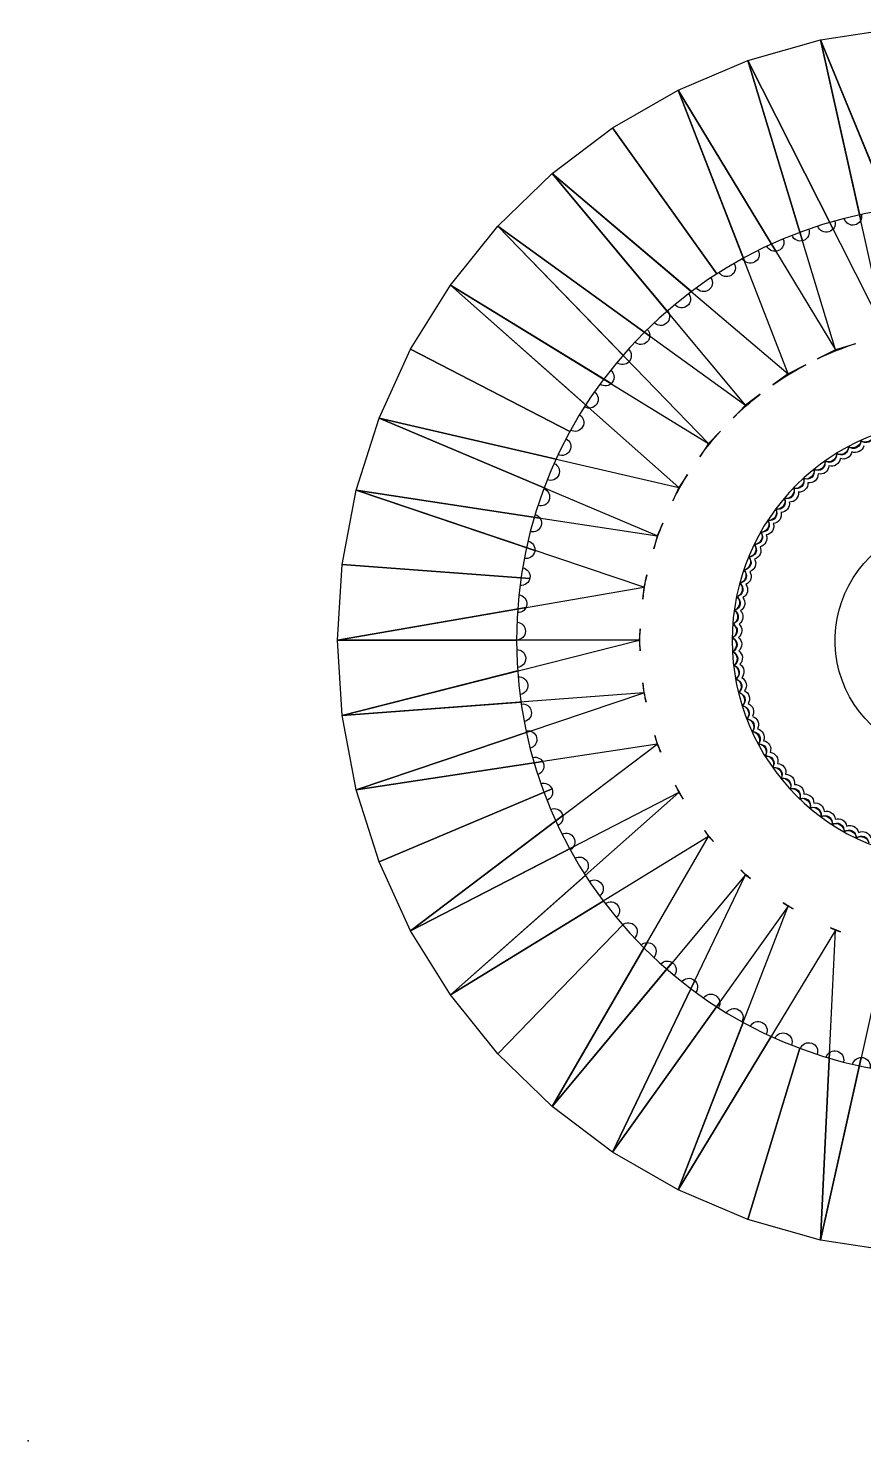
# Model space of a CAD drawing. Header units: centimetres. Extents: x 0 to 1.75, y 0 to 1.61.
# Drawn here: x 0 to 0.95, y 0 to 1.606 of the extents above; entities that cross this region are included whole.
import ezdxf

# ---------------------------------------------------------------- set-up
doc = ezdxf.new("R2010")
doc.units = ezdxf.units.CM
doc.header["$MEASUREMENT"] = 0
for name, color, linetype in [('sg90 gear v3_Sketch1', 7, 'Continuous'), ('sg90 gear v3_Sketch2', 7, 'Continuous'), ('sg90 gear v3_Sketch3', 7, 'Continuous'), ('sg90 gear v3_Sketch4', 7, 'Continuous'), ('sg90 gear v3_Sketch6', 7, 'Continuous'), ('sg90 gear v3_Sketch7', 7, 'Continuous'), ('sg90 gear v3_Sketch8', 7, 'Continuous')]:
    doc.layers.add(name, color=color, linetype=linetype)

msp = doc.modelspace()

# ---------------------------------------------------------------- linework, layer by layer
at = {"layer": 'sg90 gear v3_Sketch1'}
msp.add_point((0, 0), dxfattribs=at)
at = {"layer": 'sg90 gear v3_Sketch2'}
msp.add_point((0, 0), dxfattribs=at)
at = {"layer": 'sg90 gear v3_Sketch3'}
msp.add_point((0, 0), dxfattribs=at)
at = {"layer": 'sg90 gear v3_Sketch4'}
msp.add_point((0, 0), dxfattribs=at)
at = {"layer": 'sg90 gear v3_Sketch6'}
for p, q in [((0.9751, 1.258), (0.9006, 1.5927)), ((0.9006, 1.5927), (1.0349, 1.2657)), ((0.8179, 1.5692), (0.9751, 1.258)), ((0.9174, 1.2404), (0.8179, 1.5692)), ((0.7387, 1.5357), (0.9174, 1.2404)), ((0.8636, 1.2132), (0.7387, 1.5357)), ((0.5955, 1.4408), (0.8636, 1.2132)), ((0.8151, 1.1773), (0.5955, 1.4408)), ((0.5338, 1.381), (0.8151, 1.1773)), ((0.7733, 1.1338), (0.5338, 1.381)), ((0.7396, 1.0838), (0.4799, 1.314)), ((0.4799, 1.314), (0.7733, 1.1338)), ((0.9174, 1.2404), (0.897, 1.2301)), ((0.9402, 1.2473), (0.9174, 1.2404)), ((0.8836, 1.2233), (0.8636, 1.2132)), ((0.8636, 1.2132), (0.8464, 1.2005)), ((0.8319, 1.1898), (0.8151, 1.1773)), ((0.8151, 1.1773), (0.8014, 1.163)), ((0.7147, 1.0289), (0.3987, 1.1627)), ((0.3987, 1.1627), (0.7396, 1.0838)), ((0.7866, 1.1477), (0.7733, 1.1338)), ((0.7733, 1.1338), (0.7631, 1.1187)), ((0.7494, 1.0984), (0.7396, 1.0838)), ((0.6995, 0.9705), (0.3726, 1.0808)), ((0.3726, 1.0808), (0.7147, 1.0289)), ((0.7396, 1.0838), (0.7327, 1.0687)), ((0.7147, 1.0289), (0.7109, 1.0142)), ((0.7213, 1.0434), (0.7147, 1.0289)), ((0.7031, 0.9844), (0.6995, 0.9705)), ((0.3515, 0.9104), (0.6995, 0.9705)), ((0.6995, 0.9705), (0.6984, 0.9569)), ((0.6955, 0.9232), (0.6944, 0.9104)), ((0.6944, 0.9104), (0.3515, 0.9104)), ((0.3568, 0.8246), (0.6944, 0.9104)), ((0.6944, 0.9104), (0.6954, 0.8982)), ((0.6985, 0.8618), (0.6995, 0.8503)), ((0.6995, 0.8503), (0.3568, 0.8246)), ((0.3726, 0.74), (0.6995, 0.8503)), ((0.6995, 0.8503), (0.7023, 0.8396)), ((0.7147, 0.7919), (0.3726, 0.74)), ((0.4346, 0.5799), (0.7147, 0.7919)), ((0.7121, 0.8019), (0.7147, 0.7919)), ((0.7147, 0.7919), (0.7188, 0.7829)), ((0.7358, 0.7453), (0.7396, 0.737)), ((0.7396, 0.737), (0.4346, 0.5799)), ((0.4799, 0.5068), (0.7396, 0.737)), ((0.7396, 0.737), (0.7445, 0.7296)), ((0.7687, 0.6938), (0.7733, 0.687)), ((0.7733, 0.687), (0.4799, 0.5068)), ((0.5955, 0.38), (0.7733, 0.687)), ((0.7733, 0.687), (0.7788, 0.6813)), ((0.8151, 0.6435), (0.5955, 0.38)), ((0.6642, 0.3281), (0.8151, 0.6435)), ((0.81, 0.6488), (0.8151, 0.6435)), ((0.8151, 0.6435), (0.8209, 0.6392)), ((0.8581, 0.6116), (0.8636, 0.6076)), ((0.8636, 0.6076), (0.6642, 0.3281)), ((0.7387, 0.2851), (0.8636, 0.6076)), ((0.8636, 0.6076), (0.8695, 0.6046)), ((0.9174, 0.5804), (0.7387, 0.2851)), ((0.9006, 0.2281), (0.9174, 0.5804)), ((0.9118, 0.5833), (0.9174, 0.5804)), ((0.9174, 0.5804), (0.9233, 0.5786)), ((0.9751, 0.5628), (0.9006, 0.2281))]:
    msp.add_line(p, q, dxfattribs=at)
at = {"layer": 'sg90 gear v3_Sketch6', "extrusion": (0, 0, -1)}
msp.add_circle((-1.05, 0.91), 0.495, dxfattribs=at)
for centre, radius, start, end in [((-0.907, 1.384), 0.0101, 164.4298, 342), ((-0.9371, 1.3921), 0.0101, 168.0298, 345.6), ((-0.8487, 1.3624), 0.0101, 157.2298, 334.8), ((-0.8775, 1.3741), 0.0101, 160.8298, 338.4), ((-0.8207, 1.3488), 0.0101, 153.6298, 331.2), ((-0.7936, 1.3336), 0.0101, 150.0298, 327.6), ((-0.7675, 1.3166), 0.0101, 146.4298, 324), ((-0.7426, 1.2981), 0.0101, 142.8298, 320.4), ((-0.7188, 1.278), 0.0101, 139.2298, 316.8), ((-0.6963, 1.2565), 0.0101, 135.6298, 313.2), ((-0.6753, 1.2336), 0.0101, 132.0298, 309.6), ((-1.05, 0.91), 0.3548, 64.4558, 71.9723), ((-1.05, 0.91), 0.3548, 54.9727, 62.0306), ((-0.6557, 1.2094), 0.0101, 128.4298, 306), ((-0.6377, 1.1841), 0.0101, 124.8298, 302.4), ((-1.05, 0.91), 0.3548, 45.5039, 52.0543), ((-0.6213, 1.1577), 0.0101, 121.2298, 298.8), ((-1.05, 0.91), 0.3548, 36.0378, 42.0638), ((-0.6066, 1.1303), 0.0101, 117.6298, 295.2), ((-0.9261, 1.1261), 0.00997, 190.2811, 290.0547), ((-0.9399, 1.1335), 0.00997, 193.8811, 293.6547), ((-0.5936, 1.102), 0.0101, 114.0298, 291.6), ((-0.9, 1.1089), 0.00997, 183.0811, 282.8547), ((-0.9128, 1.1179), 0.00997, 186.6811, 286.4547), ((-1.05, 0.91), 0.3548, 26.5675, 32.0704), ((-0.8878, 1.0991), 0.00997, 179.4811, 279.2547), ((-0.5825, 1.0729), 0.0101, 110.4298, 288), ((-0.8654, 1.0772), 0.00997, 172.2811, 272.0547), ((-0.8762, 1.0885), 0.00997, 175.8811, 275.6547), ((-0.8552, 1.0653), 0.00997, 168.6811, 268.4547), ((-0.5732, 1.0433), 0.0101, 106.8298, 284.4), ((-0.8459, 1.0528), 0.00997, 165.0811, 264.8547), ((-1.05, 0.91), 0.3548, 17.088, 22.0811), ((-0.8296, 1.0261), 0.00997, 157.8811, 257.6547), ((-0.8373, 1.0397), 0.00997, 161.4811, 261.2547), ((-0.5657, 1.0131), 0.0101, 103.2298, 280.8), ((-0.8227, 1.012), 0.00997, 154.2811, 254.0547), ((-0.8168, 0.9975), 0.00997, 150.6811, 250.4547), ((-0.5602, 0.9825), 0.0101, 99.6298, 277.2), ((-1.05, 0.91), 0.3548, 7.5955, 12.1011), ((-0.8117, 0.9827), 0.00997, 147.0811, 246.8547), ((-0.8076, 0.9676), 0.00997, 143.4811, 243.2547), ((-0.5566, 0.9516), 0.0101, 96.0298, 273.6), ((-0.8045, 0.9523), 0.00997, 139.8811, 239.6547), ((-0.8023, 0.9368), 0.00997, 136.2811, 236.0547), ((-0.555, 0.9205), 0.0101, 92.4298, 270), ((-1.05, 0.91), 0.3548, 358.0867, 2.1344), ((-0.8011, 0.9212), 0.00997, 132.6811, 232.4547), ((-0.5553, 0.8894), 0.0101, 88.8298, 266.4), ((-0.8009, 0.9055), 0.00997, 129.0811, 228.8547), ((-0.8017, 0.8899), 0.00997, 125.4811, 225.2547), ((-0.5576, 0.8584), 0.0101, 85.2298, 262.8), ((-0.8035, 0.8743), 0.00997, 121.8811, 221.6547), ((-0.8062, 0.8589), 0.00997, 118.2811, 218.0547), ((-1.05, 0.91), 0.3548, 348.5599, 352.1834), ((-0.8099, 0.8437), 0.00997, 114.6811, 214.4547), ((-0.5618, 0.8276), 0.0101, 81.6298, 259.2), ((-0.8145, 0.8288), 0.00997, 111.0811, 210.8547), ((-0.8201, 0.8141), 0.00997, 107.4811, 207.2547), ((-0.5679, 0.7971), 0.0101, 78.0298, 255.6), ((-0.8265, 0.7999), 0.00997, 103.8811, 203.6547), ((-1.05, 0.91), 0.3548, 339.0126, 342.251), ((-0.8339, 0.7861), 0.00997, 100.2811, 200.0547), ((-0.576, 0.767), 0.0101, 74.4298, 252), ((-0.8421, 0.7728), 0.00997, 96.6811, 196.4547), ((-0.8511, 0.76), 0.00997, 93.0811, 192.8547), ((-0.8609, 0.7478), 0.00997, 89.4811, 189.2547), ((-0.5859, 0.7375), 0.0101, 70.8298, 248.4), ((-1.05, 0.91), 0.3548, 329.4434, 332.3388), ((-0.8715, 0.7362), 0.00997, 85.8811, 185.6547), ((-0.8828, 0.7254), 0.00997, 82.2811, 182.0547), ((-0.8947, 0.7152), 0.00997, 78.6811, 178.4547), ((-0.5976, 0.7087), 0.0101, 67.2298, 244.8), ((-0.9072, 0.7059), 0.00997, 75.0811, 174.8547), ((-0.9203, 0.6973), 0.00997, 71.4811, 171.2547), ((-0.6112, 0.6807), 0.0101, 63.6298, 241.2), ((-1.05, 0.91), 0.3548, 319.8507, 322.4486), ((-0.9339, 0.6896), 0.00997, 67.8811, 167.6547), ((-0.948, 0.6827), 0.00997, 64.2811, 164.0547), ((-0.6264, 0.6536), 0.0101, 60.0298, 237.6), ((-1.05, 0.91), 0.3548, 310.2333, 312.5818), ((-0.6434, 0.6275), 0.0101, 56.4298, 234), ((-0.6619, 0.6026), 0.0101, 52.8298, 230.4), ((-1.05, 0.91), 0.3548, 300.5906, 302.7396), ((-0.682, 0.5788), 0.0101, 49.2298, 226.8), ((-1.05, 0.91), 0.3548, 290.9216, 292.9228), ((-0.7035, 0.5563), 0.0101, 45.6298, 223.2), ((-0.7264, 0.5353), 0.0101, 42.0298, 219.6), ((-0.7506, 0.5157), 0.0101, 38.4298, 216), ((-0.7759, 0.4977), 0.0101, 34.8298, 212.4), ((-0.8023, 0.4813), 0.0101, 31.2298, 208.8), ((-0.8297, 0.4666), 0.0101, 27.6298, 205.2), ((-0.858, 0.4536), 0.0101, 24.0298, 201.6), ((-0.8871, 0.4425), 0.0101, 20.4298, 198), ((-0.9167, 0.4332), 0.0101, 16.8298, 194.4), ((-0.9469, 0.4257), 0.0101, 13.2298, 190.8)]:
    msp.add_arc(centre, radius, start, end, dxfattribs=at)
at = {"layer": 'sg90 gear v3_Sketch6'}
msp.add_point((0, 0), dxfattribs=at)
at = {"layer": 'sg90 gear v3_Sketch7', "extrusion": (0, 0, -1)}
for centre, radius, start, end in [((-0.9261, 1.1261, -0.5), 0.00997, 190.2811, 290.0547), ((-0.9399, 1.1335, -0.5), 0.00997, 193.8811, 293.6547), ((-0.9, 1.1089, -0.5), 0.00997, 183.0811, 282.8547), ((-0.9128, 1.1179, -0.5), 0.00997, 186.6811, 286.4547), ((-0.8878, 1.0991, -0.5), 0.00997, 179.4811, 279.2547), ((-0.8654, 1.0772, -0.5), 0.00997, 172.2811, 272.0547), ((-0.8762, 1.0885, -0.5), 0.00997, 175.8811, 275.6547), ((-0.8552, 1.0653, -0.5), 0.00997, 168.6811, 268.4547), ((-0.8459, 1.0528, -0.5), 0.00997, 165.0811, 264.8547), ((-0.8296, 1.0261, -0.5), 0.00997, 157.8811, 257.6547), ((-0.8373, 1.0397, -0.5), 0.00997, 161.4811, 261.2547), ((-0.8227, 1.012, -0.5), 0.00997, 154.2811, 254.0547), ((-1.05, 0.91, -0.5), 0.133, 129.921, 50.0792), ((-0.8168, 0.9975, -0.5), 0.00997, 150.6811, 250.4547), ((-0.8117, 0.9827, -0.5), 0.00997, 147.0811, 246.8547), ((-0.8076, 0.9676, -0.5), 0.00997, 143.4811, 243.2547), ((-0.8045, 0.9523, -0.5), 0.00997, 139.8811, 239.6547), ((-0.8023, 0.9368, -0.5), 0.00997, 136.2811, 236.0547), ((-0.8011, 0.9212, -0.5), 0.00997, 132.6811, 232.4547), ((-0.8009, 0.9055, -0.5), 0.00997, 129.0811, 228.8547), ((-0.8017, 0.8899, -0.5), 0.00997, 125.4811, 225.2547), ((-0.8035, 0.8743, -0.5), 0.00997, 121.8811, 221.6547), ((-0.8062, 0.8589, -0.5), 0.00997, 118.2811, 218.0547), ((-0.8099, 0.8437, -0.5), 0.00997, 114.6811, 214.4547), ((-0.8145, 0.8288, -0.5), 0.00997, 111.0811, 210.8547), ((-0.8201, 0.8141, -0.5), 0.00997, 107.4811, 207.2547), ((-0.8265, 0.7999, -0.5), 0.00997, 103.8811, 203.6547), ((-0.8339, 0.7861, -0.5), 0.00997, 100.2811, 200.0547), ((-0.8421, 0.7728, -0.5), 0.00997, 96.6811, 196.4547), ((-0.8511, 0.76, -0.5), 0.00997, 93.0811, 192.8547), ((-0.8609, 0.7478, -0.5), 0.00997, 89.4811, 189.2547), ((-0.8715, 0.7362, -0.5), 0.00997, 85.8811, 185.6547), ((-0.8828, 0.7254, -0.5), 0.00997, 82.2811, 182.0547), ((-0.8947, 0.7152, -0.5), 0.00997, 78.6811, 178.4547), ((-0.9072, 0.7059, -0.5), 0.00997, 75.0811, 174.8547), ((-0.9203, 0.6973, -0.5), 0.00997, 71.4811, 171.2547), ((-0.9339, 0.6896, -0.5), 0.00997, 67.8811, 167.6547), ((-0.948, 0.6827, -0.5), 0.00997, 64.2811, 164.0547)]:
    msp.add_arc(centre, radius, start, end, dxfattribs=at)
at = {"layer": 'sg90 gear v3_Sketch7'}
msp.add_point((0, 0, 0.5), dxfattribs=at)
at = {"layer": 'sg90 gear v3_Sketch8'}
for p, q in [((0.9006, 1.5927), (0.9856, 1.6059)), ((0.8179, 1.5692), (0.9006, 1.5927)), ((0.9006, 1.5927), (0.9462, 1.3878)), ((0.9462, 1.3878), (0.9006, 1.5927)), ((0.9006, 1.5927), (0.9797, 1.4)), ((0.9797, 1.4), (0.9006, 1.5927)), ((0.7387, 1.5357), (0.8179, 1.5692)), ((0.8179, 1.5692), (0.8799, 1.3643)), ((0.8799, 1.3643), (0.8179, 1.5692)), ((0.8179, 1.5692), (0.9147, 1.3775)), ((0.9147, 1.3775), (0.8179, 1.5692)), ((0.6642, 1.4927), (0.7387, 1.5357)), ((0.7387, 1.5357), (0.8496, 1.3523)), ((0.8139, 1.3414), (0.7387, 1.5357)), ((0.8496, 1.3523), (0.7387, 1.5357)), ((0.7387, 1.5357), (0.8139, 1.3414)), ((0.5955, 1.4408), (0.6642, 1.4927)), ((0.6642, 1.4927), (0.7827, 1.3266)), ((0.7827, 1.3266), (0.6642, 1.4927)), ((0.5338, 1.381), (0.5955, 1.4408)), ((0.5955, 1.4408), (0.7283, 1.2815)), ((0.5955, 1.4408), (0.7537, 1.3065)), ((0.7283, 1.2815), (0.5955, 1.4408)), ((0.7537, 1.3065), (0.5955, 1.4408)), ((0.4799, 1.314), (0.5338, 1.381)), ((0.683, 1.2271), (0.5338, 1.381)), ((0.5338, 1.381), (0.683, 1.2271)), ((0.5338, 1.381), (0.7064, 1.256)), ((0.7064, 1.256), (0.5338, 1.381)), ((0.4346, 1.2409), (0.4799, 1.314)), ((0.4799, 1.314), (0.6378, 1.174)), ((0.4799, 1.314), (0.6624, 1.2019)), ((0.6378, 1.174), (0.4799, 1.314)), ((0.6624, 1.2019), (0.4799, 1.314)), ((0.3987, 1.1627), (0.4346, 1.2409)), ((0.4346, 1.2409), (0.6157, 1.1476)), ((0.6157, 1.1476), (0.4346, 1.2409)), ((0.9174, 1.2404), (0.897, 1.2301)), ((0.9402, 1.2473), (0.9174, 1.2404)), ((0.8836, 1.2233), (0.8636, 1.2132)), ((0.8636, 1.2132), (0.8464, 1.2005)), ((0.8319, 1.1898), (0.8151, 1.1773)), ((0.8151, 1.1773), (0.8014, 1.163)), ((0.3726, 1.0808), (0.3987, 1.1627)), ((0.3987, 1.1627), (0.6, 1.1161)), ((0.5863, 1.0833), (0.3987, 1.1627)), ((0.3987, 1.1627), (0.5863, 1.0833)), ((0.6, 1.1161), (0.3987, 1.1627)), ((0.7866, 1.1477), (0.7733, 1.1338)), ((0.7733, 1.1338), (0.7631, 1.1187)), ((0.7494, 1.0984), (0.7396, 1.0838)), ((0.3568, 0.9962), (0.3726, 1.0808)), ((0.5758, 1.0122), (0.3726, 1.0808)), ((0.3726, 1.0808), (0.5814, 1.0491)), ((0.3726, 1.0808), (0.5758, 1.0122)), ((0.5814, 1.0491), (0.3726, 1.0808)), ((0.7396, 1.0838), (0.7327, 1.0687)), ((0.7147, 1.0289), (0.7109, 1.0142)), ((0.7213, 1.0434), (0.7147, 1.0289)), ((0.3515, 0.9104), (0.3568, 0.9962)), ((0.3568, 0.9962), (0.5701, 0.9802)), ((0.5701, 0.9802), (0.3568, 0.9962)), ((0.7031, 0.9844), (0.6995, 0.9705)), ((0.6995, 0.9705), (0.6984, 0.9569)), ((0.3515, 0.9104), (0.5658, 0.9474)), ((0.5658, 0.9474), (0.3515, 0.9104)), ((0.6955, 0.9232), (0.6944, 0.9104)), ((0.3568, 0.8246), (0.3515, 0.9104)), ((0.3515, 0.9104), (0.555, 0.9104)), ((0.555, 0.9104), (0.3515, 0.9104)), ((0.6944, 0.9104), (0.6954, 0.8982)), ((0.3568, 0.8246), (0.5562, 0.8753)), ((0.5562, 0.8753), (0.3568, 0.8246)), ((0.6985, 0.8618), (0.6995, 0.8503)), ((0.3568, 0.8246), (0.56, 0.8398)), ((0.56, 0.8398), (0.3568, 0.8246)), ((0.6995, 0.8503), (0.7023, 0.8396)), ((0.3726, 0.74), (0.3568, 0.8246)), ((0.3726, 0.74), (0.5706, 0.8068)), ((0.5706, 0.8068), (0.3726, 0.74)), ((0.7121, 0.8019), (0.7147, 0.7919)), ((0.7147, 0.7919), (0.7188, 0.7829)), ((0.3726, 0.74), (0.5847, 0.7722)), ((0.5847, 0.7722), (0.3726, 0.74)), ((0.3987, 0.6581), (0.3726, 0.74)), ((0.5953, 0.7413), (0.3987, 0.6581)), ((0.3987, 0.6581), (0.5953, 0.7413)), ((0.7358, 0.7453), (0.7396, 0.737)), ((0.7396, 0.737), (0.7445, 0.7296)), ((0.6075, 0.7108), (0.4346, 0.5799)), ((0.4346, 0.5799), (0.6075, 0.7108)), ((0.7687, 0.6938), (0.7733, 0.687)), ((0.4346, 0.5799), (0.6196, 0.6752)), ((0.6196, 0.6752), (0.4346, 0.5799)), ((0.7733, 0.687), (0.7788, 0.6813)), ((0.4346, 0.5799), (0.3987, 0.6581)), ((0.4799, 0.5068), (0.6333, 0.6428)), ((0.6333, 0.6428), (0.4799, 0.5068)), ((0.81, 0.6488), (0.8151, 0.6435)), ((0.8151, 0.6435), (0.8209, 0.6392)), ((0.6536, 0.6135), (0.4799, 0.5068)), ((0.4799, 0.5068), (0.6536, 0.6135)), ((0.8581, 0.6116), (0.8636, 0.6076)), ((0.8636, 0.6076), (0.8695, 0.6046)), ((0.4799, 0.5068), (0.4346, 0.5799)), ((0.677, 0.5876), (0.5338, 0.4398)), ((0.5338, 0.4398), (0.677, 0.5876)), ((0.9118, 0.5833), (0.9174, 0.5804)), ((0.9174, 0.5804), (0.9233, 0.5786)), ((0.5955, 0.38), (0.7035, 0.5664)), ((0.7035, 0.5664), (0.5955, 0.38)), ((0.5955, 0.38), (0.732, 0.5437)), ((0.732, 0.5437), (0.5955, 0.38)), ((0.6642, 0.3281), (0.7575, 0.5231)), ((0.7575, 0.5231), (0.6642, 0.3281)), ((0.5338, 0.4398), (0.4799, 0.5068)), ((0.6642, 0.3281), (0.7859, 0.4988)), ((0.7859, 0.4988), (0.6642, 0.3281)), ((0.8125, 0.4757), (0.7387, 0.2851)), ((0.7387, 0.2851), (0.8125, 0.4757)), ((0.8443, 0.4597), (0.7387, 0.2851)), ((0.7387, 0.2851), (0.8443, 0.4597)), ((0.5955, 0.38), (0.5338, 0.4398)), ((0.8179, 0.2516), (0.8768, 0.4463)), ((0.8768, 0.4463), (0.8179, 0.2516)), ((0.9006, 0.2281), (0.9108, 0.4413)), ((0.9108, 0.4413), (0.9006, 0.2281)), ((0.9468, 0.4358), (0.9006, 0.2281)), ((0.9006, 0.2281), (0.9468, 0.4358)), ((0.6642, 0.3281), (0.5955, 0.38)), ((0.7387, 0.2851), (0.6642, 0.3281)), ((0.8179, 0.2516), (0.7387, 0.2851)), ((0.9006, 0.2281), (0.8179, 0.2516)), ((0.9856, 0.2149), (0.9006, 0.2281))]:
    msp.add_line(p, q, dxfattribs=at)
at = {"layer": 'sg90 gear v3_Sketch8', "extrusion": (0, 0, -1)}
msp.add_circle((-1.05, 0.91), 0.25, dxfattribs=at)
for centre, radius, start, end in [((-1.05, 0.91), 0.3548, 64.4558, 71.9723), ((-1.05, 0.91), 0.3548, 54.9727, 62.0306), ((-1.05, 0.91), 0.3548, 45.5039, 52.0543), ((-1.05, 0.91), 0.3548, 36.0378, 42.0638), ((-0.9524, 1.1427), 0.00794, 175.3852, 319.1205), ((-0.9514, 1.1454), 0.00997, 197.4811, 297.2547), ((-0.924, 1.1287), 0.00794, 168.1852, 311.9205), ((-0.9227, 1.1312), 0.00997, 190.2811, 290.0547), ((-0.9261, 1.1261), 0.00997, 190.2811, 290.0547), ((-0.938, 1.1361), 0.00794, 171.7852, 315.5205), ((-0.9368, 1.1388), 0.00997, 193.8811, 293.6547), ((-0.9399, 1.1335), 0.00997, 193.8811, 293.6547), ((-0.8976, 1.1111), 0.00794, 160.9852, 304.7205), ((-0.8959, 1.1135), 0.00997, 183.0811, 282.8547), ((-0.9, 1.1089), 0.00997, 183.0811, 282.8547), ((-0.9105, 1.1203), 0.00794, 164.5852, 308.3205), ((-0.909, 1.1228), 0.00997, 186.6811, 286.4547), ((-0.9128, 1.1179), 0.00997, 186.6811, 286.4547), ((-1.05, 0.91), 0.3548, 26.5675, 32.0704), ((-0.8736, 1.0905), 0.00794, 153.7852, 297.5205), ((-0.8716, 1.0926), 0.00997, 175.8811, 275.6547), ((-0.8853, 1.1012), 0.00794, 157.3852, 301.1205), ((-0.8835, 1.1034), 0.00997, 179.4811, 279.2547), ((-0.8878, 1.0991), 0.00997, 179.4811, 279.2547), ((-0.8626, 1.079), 0.00794, 150.1852, 293.9205), ((-0.8605, 1.081), 0.00997, 172.2811, 272.0547), ((-0.8654, 1.0772), 0.00997, 172.2811, 272.0547), ((-0.8762, 1.0885), 0.00997, 175.8811, 275.6547), ((-0.8524, 1.0669), 0.00794, 146.5852, 290.3205), ((-0.8502, 1.0688), 0.00997, 168.6811, 268.4547), ((-0.8552, 1.0653), 0.00997, 168.6811, 268.4547), ((-0.8343, 1.0409), 0.00794, 139.3852, 283.1205), ((-0.8318, 1.0425), 0.00997, 161.4811, 261.2547), ((-0.8429, 1.0542), 0.00794, 142.9852, 286.7205), ((-0.8406, 1.0559), 0.00997, 165.0811, 264.8547), ((-0.8459, 1.0528), 0.00997, 165.0811, 264.8547), ((-1.05, 0.91), 0.3548, 17.088, 22.0811), ((-0.8265, 1.0271), 0.00794, 135.7852, 279.5205), ((-0.824, 1.0285), 0.00997, 157.8811, 257.6547), ((-0.8296, 1.0261), 0.00997, 157.8811, 257.6547), ((-0.8373, 1.0397), 0.00997, 161.4811, 261.2547), ((-0.8196, 1.0129), 0.00794, 132.1852, 275.9205), ((-0.817, 1.0141), 0.00997, 154.2811, 254.0547), ((-0.8227, 1.012), 0.00997, 154.2811, 254.0547), ((-0.8136, 0.9982), 0.00794, 128.5852, 272.3205), ((-0.8109, 0.9993), 0.00997, 150.6811, 250.4547), ((-0.8168, 0.9975), 0.00997, 150.6811, 250.4547), ((-1.05, 0.91), 0.3548, 7.5955, 12.1011), ((-0.8085, 0.9832), 0.00794, 124.9852, 268.7205), ((-0.8057, 0.9841), 0.00997, 147.0811, 246.8547), ((-0.8117, 0.9827), 0.00997, 147.0811, 246.8547), ((-0.8044, 0.9679), 0.00794, 121.3852, 265.1205), ((-0.8016, 0.9686), 0.00997, 143.4811, 243.2547), ((-0.8076, 0.9676), 0.00997, 143.4811, 243.2547), ((-0.8012, 0.9523), 0.00794, 117.7852, 261.5205), ((-0.7984, 0.9529), 0.00997, 139.8811, 239.6547), ((-0.8045, 0.9523), 0.00997, 139.8811, 239.6547), ((-0.7991, 0.9366), 0.00794, 114.1852, 257.9205), ((-0.7962, 0.937), 0.00997, 136.2811, 236.0547), ((-0.8023, 0.9368), 0.00997, 136.2811, 236.0547), ((-1.05, 0.91), 0.3548, 358.0867, 2.1344), ((-0.7979, 0.9208), 0.00794, 110.5852, 254.3205), ((-0.795, 0.921), 0.00997, 132.6811, 232.4547), ((-0.8011, 0.9212), 0.00997, 132.6811, 232.4547), ((-0.7977, 0.9049), 0.00794, 106.9852, 250.7205), ((-0.7948, 0.905), 0.00997, 129.0811, 228.8547), ((-0.8009, 0.9055), 0.00997, 129.0811, 228.8547), ((-0.7985, 0.8891), 0.00794, 103.3852, 247.1205), ((-0.7956, 0.889), 0.00997, 125.4811, 225.2547), ((-0.8017, 0.8899), 0.00997, 125.4811, 225.2547), ((-0.8003, 0.8734), 0.00794, 99.7852, 243.5205), ((-0.7975, 0.873), 0.00997, 121.8811, 221.6547), ((-0.8035, 0.8743), 0.00997, 121.8811, 221.6547), ((-0.8062, 0.8589), 0.00997, 118.2811, 218.0547), ((-1.05, 0.91), 0.3548, 348.5599, 352.1834), ((-0.8031, 0.8578), 0.00794, 96.1852, 239.9205), ((-0.8003, 0.8572), 0.00997, 118.2811, 218.0547), ((-0.8099, 0.8437), 0.00997, 114.6811, 214.4547), ((-0.8069, 0.8424), 0.00794, 92.5852, 236.3205), ((-0.8041, 0.8417), 0.00997, 114.6811, 214.4547), ((-0.8116, 0.8272), 0.00794, 88.9852, 232.7205), ((-0.8089, 0.8264), 0.00997, 111.0811, 210.8547), ((-0.8145, 0.8288), 0.00997, 111.0811, 210.8547), ((-0.8173, 0.8124), 0.00794, 85.3852, 229.1205), ((-0.8146, 0.8114), 0.00997, 107.4811, 207.2547), ((-0.8201, 0.8141), 0.00997, 107.4811, 207.2547), ((-0.8239, 0.798), 0.00794, 81.7852, 225.5205), ((-0.8212, 0.7968), 0.00997, 103.8811, 203.6547), ((-0.8265, 0.7999), 0.00997, 103.8811, 203.6547), ((-1.05, 0.91), 0.3548, 339.0126, 342.251), ((-0.8313, 0.784), 0.00794, 78.1852, 221.9205), ((-0.8288, 0.7827), 0.00997, 100.2811, 200.0547), ((-0.8339, 0.7861), 0.00997, 100.2811, 200.0547), ((-0.8397, 0.7705), 0.00794, 74.5852, 218.3205), ((-0.8372, 0.769), 0.00997, 96.6811, 196.4547), ((-0.8421, 0.7728), 0.00997, 96.6811, 196.4547), ((-0.8489, 0.7576), 0.00794, 70.9852, 214.7205), ((-0.8465, 0.7559), 0.00997, 93.0811, 192.8547), ((-0.8511, 0.76), 0.00997, 93.0811, 192.8547), ((-0.8609, 0.7478), 0.00997, 89.4811, 189.2547), ((-1.05, 0.91), 0.3548, 329.4434, 332.3388), ((-0.8588, 0.7453), 0.00794, 67.3852, 211.1205), ((-0.8566, 0.7435), 0.00997, 89.4811, 189.2547), ((-0.8695, 0.7336), 0.00794, 63.7852, 207.5205), ((-0.8674, 0.7316), 0.00997, 85.8811, 185.6547), ((-0.8715, 0.7362), 0.00997, 85.8811, 185.6547), ((-0.881, 0.7226), 0.00794, 60.1852, 203.9205), ((-0.879, 0.7205), 0.00997, 82.2811, 182.0547), ((-0.8828, 0.7254), 0.00997, 82.2811, 182.0547), ((-0.8947, 0.7152), 0.00997, 78.6811, 178.4547), ((-0.8931, 0.7124), 0.00794, 56.5852, 200.3205), ((-0.8912, 0.7102), 0.00997, 78.6811, 178.4547), ((-0.9058, 0.7029), 0.00794, 52.9852, 196.7205), ((-0.9041, 0.7006), 0.00997, 75.0811, 174.8547), ((-0.9072, 0.7059), 0.00997, 75.0811, 174.8547), ((-0.9203, 0.6973), 0.00997, 71.4811, 171.2547), ((-1.05, 0.91), 0.3548, 319.8507, 322.4486), ((-0.9191, 0.6943), 0.00794, 49.3852, 193.1205), ((-0.9175, 0.6918), 0.00997, 71.4811, 171.2547), ((-0.9329, 0.6865), 0.00794, 45.7852, 189.5205), ((-0.9315, 0.684), 0.00997, 67.8811, 167.6547), ((-0.9339, 0.6896), 0.00997, 67.8811, 167.6547), ((-0.948, 0.6827), 0.00997, 64.2811, 164.0547), ((-0.9471, 0.6796), 0.00794, 42.1852, 185.9205), ((-0.9459, 0.677), 0.00997, 64.2811, 164.0547), ((-1.05, 0.91), 0.3548, 310.2333, 312.5818), ((-1.05, 0.91), 0.3548, 300.5906, 302.7396), ((-1.05, 0.91), 0.3548, 290.9216, 292.9228)]:
    msp.add_arc(centre, radius, start, end, dxfattribs=at)
at = {"layer": 'sg90 gear v3_Sketch8'}
msp.add_point((0, 0), dxfattribs=at)

doc.saveas('drawing.dxf')
